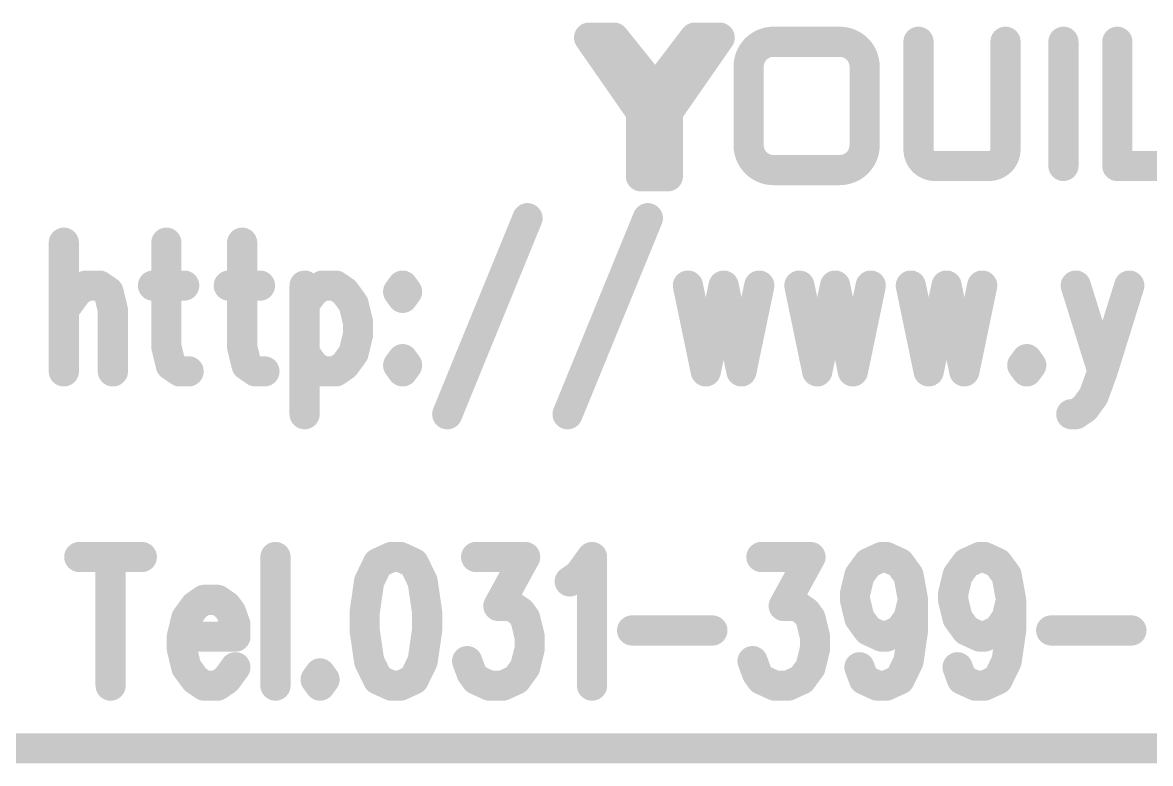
# Model space of a CAD drawing. Extents: x 100 to 144.1, y 93.1 to 144.1.
# Drawn here: x 120.662 to 124.399, y 93.15 to 95.607 of the extents above; entities that cross this region are included whole.
import ezdxf

# ---------------------------------------------------------------- set-up
doc = ezdxf.new("R2010")
doc.units = 0
doc.layers.get('0').update_dxf_attribs({"linetype": 'CONTINUOUS'})
doc.layers.add('MASK-BOTTOM_PHO', color=5, linetype='CONTINUOUS')
doc.layers.add('SILK-BOTTOM_PHO', color=14, linetype='CONTINUOUS')

# ---------------------------------------------------------------- blocks, each defined once
blk = doc.blocks.new('ROUND_1')
at = {"const_width": 0.050038}
blk.add_lwpolyline([(-0.025018, 0, 1), (0.025018, 0, 1)], format="xyb", close=True, dxfattribs=at)

msp = doc.modelspace()

# ---------------------------------------------------------------- linework, layer by layer
at = {"layer": 'MASK-BOTTOM_PHO', "const_width": 0.100076}
for points in [[(122.539252, 95.556578), (122.710956, 95.309436)], [(122.621548, 95.556578), (122.539252, 95.556578)], [(122.543062, 95.555308), (122.61977, 95.555308)], [(122.758962, 95.385128), (122.621548, 95.556578)], [(122.889264, 95.556578), (122.758962, 95.385128)], [(122.80011, 95.309436), (122.971814, 95.556578)], [(122.971814, 95.556578), (122.889264, 95.556578)], [(122.891804, 95.555308), (122.968512, 95.555308)], [(122.57786, 95.52051), (122.640852, 95.52051)], [(122.870214, 95.52051), (122.940064, 95.52051)], [(123.150122, 95.542862), (123.369832, 95.542862)], [(123.63069, 95.542862), (123.63069, 95.185992)], [(123.91898, 95.185992), (123.91898, 95.542862)], [(124.111004, 95.542862), (124.111004, 95.131128)], [(124.289566, 95.542862), (124.289566, 95.131128)], [(122.59691, 95.485458), (122.671078, 95.485458)], [(122.839988, 95.485458), (122.911362, 95.485458)], [(122.612912, 95.45066), (122.68962, 95.45066)], [(122.821954, 95.45066), (122.898662, 95.45066)], [(123.067826, 95.199708), (123.067826, 95.460566)], [(123.452128, 95.460566), (123.452128, 95.199708)], [(122.64771, 95.415862), (122.724418, 95.415862)], [(122.787156, 95.415862), (122.860562, 95.415862)], [(122.671078, 95.38081), (122.844052, 95.38081)], [(122.69724, 95.346012), (122.809762, 95.346012)], [(122.710956, 95.311214), (122.794522, 95.311214)], [(122.710956, 95.309436), (122.710956, 95.096838)], [(122.80011, 95.096838), (122.80011, 95.309436)], [(122.71756, 95.276416), (122.794268, 95.276416)], [(122.71756, 95.241364), (122.794268, 95.241364)], [(122.71756, 95.206566), (122.794268, 95.206566)], [(122.71756, 95.171768), (122.794268, 95.171768)], [(122.71756, 95.136716), (122.794268, 95.136716)], [(123.369832, 95.117412), (123.150122, 95.117412)], [(123.685554, 95.131128), (123.864116, 95.131128)], [(124.289566, 95.131128), (124.550424, 95.131128)], [(122.710956, 95.096838), (122.80011, 95.096838)], [(122.335036, 94.9579), (122.069098, 94.307914)], [(122.733816, 94.9579), (122.467878, 94.307914)], [(120.79859, 94.87662), (120.79859, 94.4499)], [(121.138442, 94.87662), (121.138442, 94.53118)], [(121.389394, 94.87662), (121.389394, 94.53118)], [(120.842786, 94.71406), (120.872504, 94.73438)], [(120.872504, 94.73438), (120.9167, 94.73438)], [(120.9167, 94.73438), (120.946418, 94.71406)], [(121.093992, 94.73438), (121.19737, 94.73438)], [(121.345198, 94.73438), (121.448576, 94.73438)], [(121.596404, 94.73438), (121.596404, 94.307914)], [(121.625868, 94.71406), (121.655332, 94.73438)], [(121.655332, 94.73438), (121.699782, 94.73438)], [(121.699782, 94.73438), (121.729246, 94.71406)], [(121.92127, 94.73438), (121.906538, 94.71406)], [(121.936002, 94.71406), (121.92127, 94.73438)], [(122.866658, 94.73438), (122.92584, 94.4499)], [(122.985022, 94.73438), (122.92584, 94.4499)], [(122.985022, 94.73438), (123.04395, 94.4499)], [(123.103132, 94.73438), (123.04395, 94.4499)], [(123.235974, 94.73438), (123.295156, 94.4499)], [(123.354338, 94.73438), (123.295156, 94.4499)], [(123.354338, 94.73438), (123.413266, 94.4499)], [(123.472448, 94.73438), (123.413266, 94.4499)], [(123.60529, 94.73438), (123.664472, 94.4499)], [(123.723654, 94.73438), (123.664472, 94.4499)], [(123.723654, 94.73438), (123.782582, 94.4499)], [(123.841764, 94.73438), (123.782582, 94.4499)], [(124.151898, 94.73438), (124.240544, 94.4499)], [(124.32919, 94.73438), (124.240544, 94.4499)], [(120.79859, 94.6531), (120.842786, 94.71406)], [(120.946418, 94.71406), (120.96115, 94.6531)], [(121.596404, 94.67342), (121.625868, 94.71406)], [(121.729246, 94.71406), (121.75871, 94.67342)], [(121.906538, 94.71406), (121.92127, 94.69374)], [(121.92127, 94.69374), (121.936002, 94.71406)], [(121.75871, 94.67342), (121.773442, 94.61246)], [(120.96115, 94.6531), (120.96115, 94.4499)], [(121.773442, 94.61246), (121.773442, 94.57182)], [(121.773442, 94.57182), (121.75871, 94.51086)], [(121.138442, 94.53118), (121.153174, 94.47022)], [(121.389394, 94.53118), (121.404126, 94.47022)], [(121.625868, 94.47022), (121.596404, 94.51086)], [(121.75871, 94.51086), (121.729246, 94.47022)], [(121.92127, 94.49054), (121.906538, 94.47022)], [(121.936002, 94.47022), (121.92127, 94.49054)], [(123.989592, 94.49054), (123.974606, 94.47022)], [(124.004324, 94.47022), (123.989592, 94.49054)], [(121.153174, 94.47022), (121.182638, 94.4499)], [(121.182638, 94.4499), (121.212102, 94.4499)], [(121.404126, 94.47022), (121.433844, 94.4499)], [(121.433844, 94.4499), (121.463308, 94.4499)], [(121.655332, 94.4499), (121.625868, 94.47022)], [(121.699782, 94.4499), (121.655332, 94.4499)], [(121.729246, 94.47022), (121.699782, 94.4499)], [(121.906538, 94.47022), (121.92127, 94.4499)], [(121.92127, 94.4499), (121.936002, 94.47022)], [(123.974606, 94.47022), (123.989592, 94.4499)], [(123.989592, 94.4499), (124.004324, 94.47022)], [(124.240544, 94.4499), (124.21108, 94.368874)], [(124.21108, 94.368874), (124.181616, 94.328234)], [(124.181616, 94.328234), (124.151898, 94.307914)], [(124.151898, 94.307914), (124.137166, 94.307914)], [(120.849898, 93.834458), (121.056908, 93.834458)], [(120.95353, 93.834458), (120.95353, 93.407992)], [(121.499884, 93.834458), (121.499884, 93.407992)], [(121.839736, 93.814138), (121.810272, 93.753432)], [(121.884186, 93.834458), (121.839736, 93.814138)], [(121.91365, 93.834458), (121.884186, 93.834458)], [(121.957846, 93.814138), (121.91365, 93.834458)], [(121.987564, 93.753432), (121.957846, 93.814138)], [(122.164856, 93.834458), (122.327162, 93.834458)], [(122.327162, 93.834458), (122.238516, 93.672152)], [(122.504454, 93.773498), (122.548904, 93.834458)], [(122.548904, 93.834458), (122.548904, 93.407992)], [(123.110244, 93.834458), (123.272804, 93.834458)], [(123.272804, 93.834458), (123.184158, 93.672152)], [(123.43511, 93.773498), (123.464828, 93.814138)], [(123.464828, 93.814138), (123.509024, 93.834458)], [(123.509024, 93.834458), (123.523756, 93.834458)], [(123.523756, 93.834458), (123.568206, 93.814138)], [(123.568206, 93.814138), (123.59767, 93.773498)], [(123.76023, 93.773498), (123.789694, 93.814138)], [(123.789694, 93.814138), (123.834144, 93.834458)], [(123.834144, 93.834458), (123.848876, 93.834458)], [(123.848876, 93.834458), (123.893072, 93.814138)], [(123.893072, 93.814138), (123.92279, 93.773498)], [(122.47499, 93.753432), (122.504454, 93.773498)], [(123.420378, 93.712792), (123.43511, 93.773498)], [(123.59767, 93.773498), (123.612402, 93.692472)], [(123.745498, 93.712792), (123.76023, 93.773498)], [(123.92279, 93.773498), (123.937522, 93.692472)], [(121.810272, 93.753432), (121.79554, 93.651832)], [(122.002296, 93.651832), (121.987564, 93.753432)], [(121.263664, 93.692472), (121.2342, 93.672152)], [(121.30786, 93.692472), (121.263664, 93.692472)], [(121.337578, 93.672152), (121.30786, 93.692472)], [(123.420378, 93.692472), (123.420378, 93.712792)], [(123.43511, 93.631512), (123.420378, 93.692472)], [(123.612402, 93.692472), (123.59767, 93.631512)], [(123.612402, 93.692472), (123.612402, 93.590872)], [(123.745498, 93.692472), (123.745498, 93.712792)], [(123.76023, 93.631512), (123.745498, 93.692472)], [(123.937522, 93.692472), (123.92279, 93.631512)], [(123.937522, 93.692472), (123.937522, 93.590872)], [(121.2342, 93.672152), (121.204482, 93.631512)], [(121.35231, 93.651832), (121.337578, 93.672152)], [(121.367042, 93.611192), (121.35231, 93.651832)], [(121.79554, 93.651832), (121.79554, 93.590872)], [(122.002296, 93.590872), (122.002296, 93.651832)], [(122.238516, 93.672152), (122.282966, 93.672152)], [(122.282966, 93.672152), (122.31243, 93.651832)], [(122.31243, 93.651832), (122.327162, 93.631512)], [(123.184158, 93.672152), (123.228354, 93.672152)], [(123.228354, 93.672152), (123.258072, 93.651832)], [(123.258072, 93.651832), (123.272804, 93.631512)], [(121.204482, 93.631512), (121.18975, 93.570552)], [(122.327162, 93.631512), (122.342148, 93.570552)], [(123.272804, 93.631512), (123.287536, 93.570552)], [(123.464828, 93.590872), (123.43511, 93.631512)], [(123.59767, 93.631512), (123.568206, 93.590872)], [(123.789694, 93.590872), (123.76023, 93.631512)], [(123.92279, 93.631512), (123.893072, 93.590872)], [(121.367042, 93.570552), (121.367042, 93.611192)], [(121.79554, 93.590872), (121.810272, 93.489272)], [(121.987564, 93.489272), (122.002296, 93.590872)], [(122.681746, 93.590872), (122.947684, 93.590872)], [(123.509024, 93.570552), (123.464828, 93.590872)], [(123.568206, 93.590872), (123.523756, 93.570552)], [(123.612402, 93.590872), (123.59767, 93.489272)], [(123.834144, 93.570552), (123.789694, 93.590872)], [(123.893072, 93.590872), (123.848876, 93.570552)], [(123.937522, 93.590872), (123.92279, 93.489272)], [(124.070364, 93.590872), (124.336302, 93.590872)], [(121.18975, 93.570552), (121.367042, 93.570552)], [(121.18975, 93.570552), (121.18975, 93.529912)], [(122.342148, 93.570552), (122.342148, 93.529912)], [(123.287536, 93.570552), (123.287536, 93.529912)], [(123.523756, 93.570552), (123.509024, 93.570552)], [(123.848876, 93.570552), (123.834144, 93.570552)], [(121.18975, 93.529912), (121.204482, 93.468952)], [(122.342148, 93.529912), (122.327162, 93.468952)], [(123.287536, 93.529912), (123.272804, 93.468952)], [(121.204482, 93.468952), (121.2342, 93.428312)], [(121.337578, 93.428312), (121.367042, 93.468952)], [(121.810272, 93.489272), (121.839736, 93.428312)], [(121.957846, 93.428312), (121.987564, 93.489272)], [(122.150124, 93.448632), (122.135138, 93.489272)], [(122.327162, 93.468952), (122.297698, 93.428312)], [(123.095512, 93.448632), (123.08078, 93.489272)], [(123.272804, 93.468952), (123.243086, 93.428312)], [(123.450096, 93.428312), (123.43511, 93.468952)], [(123.59767, 93.489272), (123.568206, 93.428312)], [(123.774962, 93.428312), (123.76023, 93.468952)], [(123.92279, 93.489272), (123.893072, 93.428312)], [(121.2342, 93.428312), (121.263664, 93.407992)], [(121.30786, 93.407992), (121.337578, 93.428312)], [(121.647712, 93.448632), (121.63298, 93.428312)], [(121.63298, 93.428312), (121.647712, 93.407992)], [(121.662444, 93.428312), (121.647712, 93.448632)], [(121.647712, 93.407992), (121.662444, 93.428312)], [(121.839736, 93.428312), (121.884186, 93.407992)], [(121.91365, 93.407992), (121.957846, 93.428312)], [(122.164856, 93.428312), (122.150124, 93.448632)], [(122.209052, 93.407992), (122.164856, 93.428312)], [(122.297698, 93.428312), (122.253502, 93.407992)], [(123.110244, 93.428312), (123.095512, 93.448632)], [(123.15444, 93.407992), (123.110244, 93.428312)], [(123.243086, 93.428312), (123.19889, 93.407992)], [(123.494292, 93.407992), (123.450096, 93.428312)], [(123.568206, 93.428312), (123.523756, 93.407992)], [(123.819412, 93.407992), (123.774962, 93.428312)], [(123.893072, 93.428312), (123.848876, 93.407992)], [(121.263664, 93.407992), (121.30786, 93.407992)], [(121.884186, 93.407992), (121.91365, 93.407992)], [(122.253502, 93.407992), (122.209052, 93.407992)], [(123.19889, 93.407992), (123.15444, 93.407992)], [(123.523756, 93.407992), (123.494292, 93.407992)], [(123.848876, 93.407992), (123.819412, 93.407992)], [(100.374958, 93.199966), (127.674878, 93.199966)]]:
    msp.add_lwpolyline(points, dxfattribs=at)
for points in [[(123.150122, 95.542862, 0.4142136), (123.067826, 95.460566)], [(123.452128, 95.460566, 0.4142136), (123.369832, 95.542862)], [(123.067826, 95.199708, 0.4142136), (123.150122, 95.117412)], [(123.369832, 95.117412, 0.4142136), (123.452128, 95.199708)], [(123.63069, 95.185992, 0.4142136), (123.685554, 95.131128)], [(123.864116, 95.131128, 0.4142136), (123.91898, 95.185992)]]:
    msp.add_lwpolyline(points, format="xyb", dxfattribs=at)
at = {"layer": 'SILK-BOTTOM_PHO', "const_width": 0.100076}
for points in [[(122.539252, 95.556578), (122.710956, 95.309436)], [(122.621548, 95.556578), (122.539252, 95.556578)], [(122.543062, 95.555308), (122.61977, 95.555308)], [(122.758962, 95.385128), (122.621548, 95.556578)], [(122.889264, 95.556578), (122.758962, 95.385128)], [(122.80011, 95.309436), (122.971814, 95.556578)], [(122.971814, 95.556578), (122.889264, 95.556578)], [(122.891804, 95.555308), (122.968512, 95.555308)], [(122.57786, 95.52051), (122.640852, 95.52051)], [(122.870214, 95.52051), (122.940064, 95.52051)], [(123.150122, 95.542862), (123.369832, 95.542862)], [(123.63069, 95.542862), (123.63069, 95.185992)], [(123.91898, 95.185992), (123.91898, 95.542862)], [(124.111004, 95.542862), (124.111004, 95.131128)], [(124.289566, 95.542862), (124.289566, 95.131128)], [(122.59691, 95.485458), (122.671078, 95.485458)], [(122.839988, 95.485458), (122.911362, 95.485458)], [(122.612912, 95.45066), (122.68962, 95.45066)], [(122.821954, 95.45066), (122.898662, 95.45066)], [(123.067826, 95.199708), (123.067826, 95.460566)], [(123.452128, 95.460566), (123.452128, 95.199708)], [(122.64771, 95.415862), (122.724418, 95.415862)], [(122.787156, 95.415862), (122.860562, 95.415862)], [(122.671078, 95.38081), (122.844052, 95.38081)], [(122.69724, 95.346012), (122.809762, 95.346012)], [(122.710956, 95.311214), (122.794522, 95.311214)], [(122.710956, 95.309436), (122.710956, 95.096838)], [(122.80011, 95.096838), (122.80011, 95.309436)], [(122.71756, 95.276416), (122.794268, 95.276416)], [(122.71756, 95.241364), (122.794268, 95.241364)], [(122.71756, 95.206566), (122.794268, 95.206566)], [(122.71756, 95.171768), (122.794268, 95.171768)], [(122.71756, 95.136716), (122.794268, 95.136716)], [(123.369832, 95.117412), (123.150122, 95.117412)], [(123.685554, 95.131128), (123.864116, 95.131128)], [(124.289566, 95.131128), (124.550424, 95.131128)], [(122.710956, 95.096838), (122.80011, 95.096838)], [(122.335036, 94.9579), (122.069098, 94.307914)], [(122.733816, 94.9579), (122.467878, 94.307914)], [(120.79859, 94.87662), (120.79859, 94.4499)], [(121.138442, 94.87662), (121.138442, 94.53118)], [(121.389394, 94.87662), (121.389394, 94.53118)], [(120.842786, 94.71406), (120.872504, 94.73438)], [(120.872504, 94.73438), (120.9167, 94.73438)], [(120.9167, 94.73438), (120.946418, 94.71406)], [(121.093992, 94.73438), (121.19737, 94.73438)], [(121.345198, 94.73438), (121.448576, 94.73438)], [(121.596404, 94.73438), (121.596404, 94.307914)], [(121.625868, 94.71406), (121.655332, 94.73438)], [(121.655332, 94.73438), (121.699782, 94.73438)], [(121.699782, 94.73438), (121.729246, 94.71406)], [(121.92127, 94.73438), (121.906538, 94.71406)], [(121.936002, 94.71406), (121.92127, 94.73438)], [(122.866658, 94.73438), (122.92584, 94.4499)], [(122.985022, 94.73438), (122.92584, 94.4499)], [(122.985022, 94.73438), (123.04395, 94.4499)], [(123.103132, 94.73438), (123.04395, 94.4499)], [(123.235974, 94.73438), (123.295156, 94.4499)], [(123.354338, 94.73438), (123.295156, 94.4499)], [(123.354338, 94.73438), (123.413266, 94.4499)], [(123.472448, 94.73438), (123.413266, 94.4499)], [(123.60529, 94.73438), (123.664472, 94.4499)], [(123.723654, 94.73438), (123.664472, 94.4499)], [(123.723654, 94.73438), (123.782582, 94.4499)], [(123.841764, 94.73438), (123.782582, 94.4499)], [(124.151898, 94.73438), (124.240544, 94.4499)], [(124.32919, 94.73438), (124.240544, 94.4499)], [(120.79859, 94.6531), (120.842786, 94.71406)], [(120.946418, 94.71406), (120.96115, 94.6531)], [(121.596404, 94.67342), (121.625868, 94.71406)], [(121.729246, 94.71406), (121.75871, 94.67342)], [(121.906538, 94.71406), (121.92127, 94.69374)], [(121.92127, 94.69374), (121.936002, 94.71406)], [(121.75871, 94.67342), (121.773442, 94.61246)], [(120.96115, 94.6531), (120.96115, 94.4499)], [(121.773442, 94.61246), (121.773442, 94.57182)], [(121.773442, 94.57182), (121.75871, 94.51086)], [(121.138442, 94.53118), (121.153174, 94.47022)], [(121.389394, 94.53118), (121.404126, 94.47022)], [(121.625868, 94.47022), (121.596404, 94.51086)], [(121.75871, 94.51086), (121.729246, 94.47022)], [(121.92127, 94.49054), (121.906538, 94.47022)], [(121.936002, 94.47022), (121.92127, 94.49054)], [(123.989592, 94.49054), (123.974606, 94.47022)], [(124.004324, 94.47022), (123.989592, 94.49054)], [(121.153174, 94.47022), (121.182638, 94.4499)], [(121.182638, 94.4499), (121.212102, 94.4499)], [(121.404126, 94.47022), (121.433844, 94.4499)], [(121.433844, 94.4499), (121.463308, 94.4499)], [(121.655332, 94.4499), (121.625868, 94.47022)], [(121.699782, 94.4499), (121.655332, 94.4499)], [(121.729246, 94.47022), (121.699782, 94.4499)], [(121.906538, 94.47022), (121.92127, 94.4499)], [(121.92127, 94.4499), (121.936002, 94.47022)], [(123.974606, 94.47022), (123.989592, 94.4499)], [(123.989592, 94.4499), (124.004324, 94.47022)], [(124.240544, 94.4499), (124.21108, 94.368874)], [(124.21108, 94.368874), (124.181616, 94.328234)], [(124.181616, 94.328234), (124.151898, 94.307914)], [(124.151898, 94.307914), (124.137166, 94.307914)], [(120.849898, 93.834458), (121.056908, 93.834458)], [(120.95353, 93.834458), (120.95353, 93.407992)], [(121.499884, 93.834458), (121.499884, 93.407992)], [(121.839736, 93.814138), (121.810272, 93.753432)], [(121.884186, 93.834458), (121.839736, 93.814138)], [(121.91365, 93.834458), (121.884186, 93.834458)], [(121.957846, 93.814138), (121.91365, 93.834458)], [(121.987564, 93.753432), (121.957846, 93.814138)], [(122.164856, 93.834458), (122.327162, 93.834458)], [(122.327162, 93.834458), (122.238516, 93.672152)], [(122.504454, 93.773498), (122.548904, 93.834458)], [(122.548904, 93.834458), (122.548904, 93.407992)], [(123.110244, 93.834458), (123.272804, 93.834458)], [(123.272804, 93.834458), (123.184158, 93.672152)], [(123.43511, 93.773498), (123.464828, 93.814138)], [(123.464828, 93.814138), (123.509024, 93.834458)], [(123.509024, 93.834458), (123.523756, 93.834458)], [(123.523756, 93.834458), (123.568206, 93.814138)], [(123.568206, 93.814138), (123.59767, 93.773498)], [(123.76023, 93.773498), (123.789694, 93.814138)], [(123.789694, 93.814138), (123.834144, 93.834458)], [(123.834144, 93.834458), (123.848876, 93.834458)], [(123.848876, 93.834458), (123.893072, 93.814138)], [(123.893072, 93.814138), (123.92279, 93.773498)], [(122.47499, 93.753432), (122.504454, 93.773498)], [(123.420378, 93.712792), (123.43511, 93.773498)], [(123.59767, 93.773498), (123.612402, 93.692472)], [(123.745498, 93.712792), (123.76023, 93.773498)], [(123.92279, 93.773498), (123.937522, 93.692472)], [(121.810272, 93.753432), (121.79554, 93.651832)], [(122.002296, 93.651832), (121.987564, 93.753432)], [(121.263664, 93.692472), (121.2342, 93.672152)], [(121.30786, 93.692472), (121.263664, 93.692472)], [(121.337578, 93.672152), (121.30786, 93.692472)], [(123.420378, 93.692472), (123.420378, 93.712792)], [(123.43511, 93.631512), (123.420378, 93.692472)], [(123.612402, 93.692472), (123.59767, 93.631512)], [(123.612402, 93.692472), (123.612402, 93.590872)], [(123.745498, 93.692472), (123.745498, 93.712792)], [(123.76023, 93.631512), (123.745498, 93.692472)], [(123.937522, 93.692472), (123.92279, 93.631512)], [(123.937522, 93.692472), (123.937522, 93.590872)], [(121.2342, 93.672152), (121.204482, 93.631512)], [(121.35231, 93.651832), (121.337578, 93.672152)], [(121.367042, 93.611192), (121.35231, 93.651832)], [(121.79554, 93.651832), (121.79554, 93.590872)], [(122.002296, 93.590872), (122.002296, 93.651832)], [(122.238516, 93.672152), (122.282966, 93.672152)], [(122.282966, 93.672152), (122.31243, 93.651832)], [(122.31243, 93.651832), (122.327162, 93.631512)], [(123.184158, 93.672152), (123.228354, 93.672152)], [(123.228354, 93.672152), (123.258072, 93.651832)], [(123.258072, 93.651832), (123.272804, 93.631512)], [(121.204482, 93.631512), (121.18975, 93.570552)], [(122.327162, 93.631512), (122.342148, 93.570552)], [(123.272804, 93.631512), (123.287536, 93.570552)], [(123.464828, 93.590872), (123.43511, 93.631512)], [(123.59767, 93.631512), (123.568206, 93.590872)], [(123.789694, 93.590872), (123.76023, 93.631512)], [(123.92279, 93.631512), (123.893072, 93.590872)], [(121.367042, 93.570552), (121.367042, 93.611192)], [(121.79554, 93.590872), (121.810272, 93.489272)], [(121.987564, 93.489272), (122.002296, 93.590872)], [(122.681746, 93.590872), (122.947684, 93.590872)], [(123.509024, 93.570552), (123.464828, 93.590872)], [(123.568206, 93.590872), (123.523756, 93.570552)], [(123.612402, 93.590872), (123.59767, 93.489272)], [(123.834144, 93.570552), (123.789694, 93.590872)], [(123.893072, 93.590872), (123.848876, 93.570552)], [(123.937522, 93.590872), (123.92279, 93.489272)], [(124.070364, 93.590872), (124.336302, 93.590872)], [(121.18975, 93.570552), (121.367042, 93.570552)], [(121.18975, 93.570552), (121.18975, 93.529912)], [(122.342148, 93.570552), (122.342148, 93.529912)], [(123.287536, 93.570552), (123.287536, 93.529912)], [(123.523756, 93.570552), (123.509024, 93.570552)], [(123.848876, 93.570552), (123.834144, 93.570552)], [(121.18975, 93.529912), (121.204482, 93.468952)], [(122.342148, 93.529912), (122.327162, 93.468952)], [(123.287536, 93.529912), (123.272804, 93.468952)], [(121.204482, 93.468952), (121.2342, 93.428312)], [(121.337578, 93.428312), (121.367042, 93.468952)], [(121.810272, 93.489272), (121.839736, 93.428312)], [(121.957846, 93.428312), (121.987564, 93.489272)], [(122.150124, 93.448632), (122.135138, 93.489272)], [(122.327162, 93.468952), (122.297698, 93.428312)], [(123.095512, 93.448632), (123.08078, 93.489272)], [(123.272804, 93.468952), (123.243086, 93.428312)], [(123.450096, 93.428312), (123.43511, 93.468952)], [(123.59767, 93.489272), (123.568206, 93.428312)], [(123.774962, 93.428312), (123.76023, 93.468952)], [(123.92279, 93.489272), (123.893072, 93.428312)], [(121.2342, 93.428312), (121.263664, 93.407992)], [(121.30786, 93.407992), (121.337578, 93.428312)], [(121.647712, 93.448632), (121.63298, 93.428312)], [(121.63298, 93.428312), (121.647712, 93.407992)], [(121.662444, 93.428312), (121.647712, 93.448632)], [(121.647712, 93.407992), (121.662444, 93.428312)], [(121.839736, 93.428312), (121.884186, 93.407992)], [(121.91365, 93.407992), (121.957846, 93.428312)], [(122.164856, 93.428312), (122.150124, 93.448632)], [(122.209052, 93.407992), (122.164856, 93.428312)], [(122.297698, 93.428312), (122.253502, 93.407992)], [(123.110244, 93.428312), (123.095512, 93.448632)], [(123.15444, 93.407992), (123.110244, 93.428312)], [(123.243086, 93.428312), (123.19889, 93.407992)], [(123.494292, 93.407992), (123.450096, 93.428312)], [(123.568206, 93.428312), (123.523756, 93.407992)], [(123.819412, 93.407992), (123.774962, 93.428312)], [(123.893072, 93.428312), (123.848876, 93.407992)], [(121.263664, 93.407992), (121.30786, 93.407992)], [(121.884186, 93.407992), (121.91365, 93.407992)], [(122.253502, 93.407992), (122.209052, 93.407992)], [(123.19889, 93.407992), (123.15444, 93.407992)], [(123.523756, 93.407992), (123.494292, 93.407992)], [(123.848876, 93.407992), (123.819412, 93.407992)], [(100.374958, 93.199966), (127.674878, 93.199966)]]:
    msp.add_lwpolyline(points, dxfattribs=at)
for points in [[(123.150122, 95.542862, 0.4142136), (123.067826, 95.460566)], [(123.452128, 95.460566, 0.4142136), (123.369832, 95.542862)], [(123.067826, 95.199708, 0.4142136), (123.150122, 95.117412)], [(123.369832, 95.117412, 0.4142136), (123.452128, 95.199708)], [(123.63069, 95.185992, 0.4142136), (123.685554, 95.131128)], [(123.864116, 95.131128, 0.4142136), (123.91898, 95.185992)]]:
    msp.add_lwpolyline(points, format="xyb", dxfattribs=at)

# ---------------------------------------------------------------- block references
at = {"layer": 'MASK-BOTTOM_PHO'}
for p in [(122.539252, 95.556578), (122.539252, 95.556578), (122.543062, 95.555308), (122.61977, 95.555308), (122.621548, 95.556578), (122.889264, 95.556578), (122.891804, 95.555308), (122.968512, 95.555308), (122.971814, 95.556578), (122.57786, 95.52051), (122.640852, 95.52051), (122.870214, 95.52051), (122.940064, 95.52051), (123.150122, 95.542862), (123.150122, 95.542862), (123.369832, 95.542862), (123.369832, 95.542862), (123.63069, 95.542862), (123.91898, 95.542862), (124.111004, 95.542862), (124.289566, 95.542862), (122.59691, 95.485458), (122.671078, 95.485458), (122.839988, 95.485458), (122.911362, 95.485458), (122.612912, 95.45066), (122.68962, 95.45066), (122.821954, 95.45066), (122.898662, 95.45066), (123.067826, 95.460566), (123.067826, 95.460566), (123.452128, 95.460566), (123.452128, 95.460566), (122.64771, 95.415862), (122.724418, 95.415862), (122.787156, 95.415862), (122.860562, 95.415862), (122.671078, 95.38081), (122.758962, 95.385128), (122.844052, 95.38081), (122.69724, 95.346012), (122.809762, 95.346012), (122.710956, 95.311214), (122.710956, 95.309436), (122.794522, 95.311214), (122.80011, 95.309436), (122.71756, 95.276416), (122.794268, 95.276416), (122.71756, 95.241364), (122.794268, 95.241364), (122.71756, 95.206566), (122.794268, 95.206566), (123.067826, 95.199708), (123.067826, 95.199708), (123.452128, 95.199708), (123.452128, 95.199708), (123.63069, 95.185992), (123.63069, 95.185992), (123.91898, 95.185992), (123.91898, 95.185992), (122.71756, 95.171768), (122.794268, 95.171768), (122.71756, 95.136716), (122.794268, 95.136716), (123.150122, 95.117412), (123.150122, 95.117412), (123.369832, 95.117412), (123.369832, 95.117412), (123.685554, 95.131128), (123.685554, 95.131128), (123.864116, 95.131128), (123.864116, 95.131128), (124.111004, 95.131128), (124.289566, 95.131128), (122.710956, 95.096838), (122.80011, 95.096838), (122.335036, 94.9579), (122.733816, 94.9579), (120.79859, 94.87662), (121.138442, 94.87662), (121.389394, 94.87662), (120.872504, 94.73438), (120.9167, 94.73438), (121.093992, 94.73438), (121.19737, 94.73438), (121.345198, 94.73438), (121.448576, 94.73438), (121.596404, 94.73438), (121.655332, 94.73438), (121.699782, 94.73438), (121.92127, 94.73438), (121.92127, 94.73438), (122.866658, 94.73438), (122.985022, 94.73438), (122.985022, 94.73438), (123.103132, 94.73438), (123.235974, 94.73438), (123.354338, 94.73438), (123.354338, 94.73438), (123.472448, 94.73438), (123.60529, 94.73438), (123.723654, 94.73438), (123.723654, 94.73438), (123.841764, 94.73438), (124.151898, 94.73438), (124.32919, 94.73438), (120.842786, 94.71406), (120.946418, 94.71406), (121.625868, 94.71406), (121.729246, 94.71406), (121.906538, 94.71406), (121.936002, 94.71406), (121.596404, 94.67342), (121.75871, 94.67342), (121.92127, 94.69374), (120.79859, 94.6531), (120.96115, 94.6531), (121.773442, 94.61246), (121.773442, 94.57182), (121.138442, 94.53118), (121.389394, 94.53118), (121.596404, 94.51086), (121.75871, 94.51086), (121.92127, 94.49054), (121.92127, 94.49054), (123.989592, 94.49054), (123.989592, 94.49054), (120.79859, 94.4499), (120.96115, 94.4499), (121.153174, 94.47022), (121.182638, 94.4499), (121.212102, 94.4499), (121.404126, 94.47022), (121.433844, 94.4499), (121.463308, 94.4499), (121.625868, 94.47022), (121.655332, 94.4499), (121.699782, 94.4499), (121.729246, 94.47022), (121.906538, 94.47022), (121.92127, 94.4499), (121.936002, 94.47022), (122.92584, 94.4499), (122.92584, 94.4499), (123.04395, 94.4499), (123.04395, 94.4499), (123.295156, 94.4499), (123.295156, 94.4499), (123.413266, 94.4499), (123.413266, 94.4499), (123.664472, 94.4499), (123.664472, 94.4499), (123.782582, 94.4499), (123.782582, 94.4499), (123.974606, 94.47022), (123.989592, 94.4499), (124.004324, 94.47022), (124.240544, 94.4499), (124.240544, 94.4499), (124.21108, 94.368874), (124.181616, 94.328234), (121.596404, 94.307914), (122.069098, 94.307914), (122.467878, 94.307914), (124.137166, 94.307914), (124.151898, 94.307914), (120.849898, 93.834458), (120.95353, 93.834458), (121.056908, 93.834458), (121.499884, 93.834458), (121.839736, 93.814138), (121.884186, 93.834458), (121.884186, 93.834458), (121.91365, 93.834458), (121.957846, 93.814138), (122.164856, 93.834458), (122.327162, 93.834458), (122.548904, 93.834458), (123.110244, 93.834458), (123.272804, 93.834458), (123.464828, 93.814138), (123.509024, 93.834458), (123.523756, 93.834458), (123.568206, 93.814138), (123.789694, 93.814138), (123.834144, 93.834458), (123.848876, 93.834458), (123.893072, 93.814138), (122.504454, 93.773498), (122.504454, 93.773498), (123.43511, 93.773498), (123.43511, 93.773498), (123.59767, 93.773498), (123.59767, 93.773498), (123.76023, 93.773498), (123.76023, 93.773498), (123.92279, 93.773498), (123.92279, 93.773498), (121.810272, 93.753432), (121.987564, 93.753432), (122.47499, 93.753432), (121.263664, 93.692472), (121.30786, 93.692472), (123.420378, 93.712792), (123.420378, 93.692472), (123.612402, 93.692472), (123.612402, 93.692472), (123.745498, 93.712792), (123.745498, 93.692472), (123.937522, 93.692472), (123.937522, 93.692472), (121.2342, 93.672152), (121.337578, 93.672152), (121.35231, 93.651832), (121.79554, 93.651832), (122.002296, 93.651832), (122.238516, 93.672152), (122.282966, 93.672152), (122.31243, 93.651832), (123.184158, 93.672152), (123.228354, 93.672152), (123.258072, 93.651832), (121.204482, 93.631512), (122.327162, 93.631512), (123.272804, 93.631512), (123.43511, 93.631512), (123.59767, 93.631512), (123.76023, 93.631512), (123.92279, 93.631512), (121.367042, 93.611192), (121.79554, 93.590872), (122.002296, 93.590872), (122.681746, 93.590872), (122.947684, 93.590872), (123.464828, 93.590872), (123.568206, 93.590872), (123.612402, 93.590872), (123.789694, 93.590872), (123.893072, 93.590872), (123.937522, 93.590872), (124.070364, 93.590872), (124.336302, 93.590872), (121.18975, 93.570552), (121.18975, 93.570552), (121.367042, 93.570552), (122.342148, 93.570552), (123.287536, 93.570552), (123.509024, 93.570552), (123.523756, 93.570552), (123.834144, 93.570552), (123.848876, 93.570552), (121.18975, 93.529912), (122.342148, 93.529912), (123.287536, 93.529912), (121.204482, 93.468952), (121.367042, 93.468952), (121.810272, 93.489272), (121.987564, 93.489272), (122.135138, 93.489272), (122.327162, 93.468952), (123.08078, 93.489272), (123.272804, 93.468952), (123.43511, 93.468952), (123.59767, 93.489272), (123.76023, 93.468952), (123.92279, 93.489272), (121.2342, 93.428312), (121.337578, 93.428312), (121.63298, 93.428312), (121.647712, 93.448632), (121.647712, 93.448632), (121.662444, 93.428312), (121.839736, 93.428312), (121.957846, 93.428312), (122.150124, 93.448632), (122.164856, 93.428312), (122.297698, 93.428312), (123.095512, 93.448632), (123.110244, 93.428312), (123.243086, 93.428312), (123.450096, 93.428312), (123.568206, 93.428312), (123.774962, 93.428312), (123.893072, 93.428312), (120.95353, 93.407992), (121.263664, 93.407992), (121.30786, 93.407992), (121.499884, 93.407992), (121.647712, 93.407992), (121.884186, 93.407992), (121.91365, 93.407992), (122.209052, 93.407992), (122.253502, 93.407992), (122.548904, 93.407992), (123.15444, 93.407992), (123.19889, 93.407992), (123.494292, 93.407992), (123.523756, 93.407992), (123.819412, 93.407992), (123.848876, 93.407992)]:
    msp.add_blockref('ROUND_1', p, dxfattribs=at)
at = {"layer": 'SILK-BOTTOM_PHO'}
for p in [(122.539252, 95.556578), (122.539252, 95.556578), (122.543062, 95.555308), (122.61977, 95.555308), (122.621548, 95.556578), (122.889264, 95.556578), (122.891804, 95.555308), (122.968512, 95.555308), (122.971814, 95.556578), (122.57786, 95.52051), (122.640852, 95.52051), (122.870214, 95.52051), (122.940064, 95.52051), (123.150122, 95.542862), (123.150122, 95.542862), (123.369832, 95.542862), (123.369832, 95.542862), (123.63069, 95.542862), (123.91898, 95.542862), (124.111004, 95.542862), (124.289566, 95.542862), (122.59691, 95.485458), (122.671078, 95.485458), (122.839988, 95.485458), (122.911362, 95.485458), (122.612912, 95.45066), (122.68962, 95.45066), (122.821954, 95.45066), (122.898662, 95.45066), (123.067826, 95.460566), (123.067826, 95.460566), (123.452128, 95.460566), (123.452128, 95.460566), (122.64771, 95.415862), (122.724418, 95.415862), (122.787156, 95.415862), (122.860562, 95.415862), (122.671078, 95.38081), (122.758962, 95.385128), (122.844052, 95.38081), (122.69724, 95.346012), (122.809762, 95.346012), (122.710956, 95.311214), (122.710956, 95.309436), (122.794522, 95.311214), (122.80011, 95.309436), (122.71756, 95.276416), (122.794268, 95.276416), (122.71756, 95.241364), (122.794268, 95.241364), (122.71756, 95.206566), (122.794268, 95.206566), (123.067826, 95.199708), (123.067826, 95.199708), (123.452128, 95.199708), (123.452128, 95.199708), (123.63069, 95.185992), (123.63069, 95.185992), (123.91898, 95.185992), (123.91898, 95.185992), (122.71756, 95.171768), (122.794268, 95.171768), (122.71756, 95.136716), (122.794268, 95.136716), (123.150122, 95.117412), (123.150122, 95.117412), (123.369832, 95.117412), (123.369832, 95.117412), (123.685554, 95.131128), (123.685554, 95.131128), (123.864116, 95.131128), (123.864116, 95.131128), (124.111004, 95.131128), (124.289566, 95.131128), (122.710956, 95.096838), (122.80011, 95.096838), (122.335036, 94.9579), (122.733816, 94.9579), (120.79859, 94.87662), (121.138442, 94.87662), (121.389394, 94.87662), (120.872504, 94.73438), (120.9167, 94.73438), (121.093992, 94.73438), (121.19737, 94.73438), (121.345198, 94.73438), (121.448576, 94.73438), (121.596404, 94.73438), (121.655332, 94.73438), (121.699782, 94.73438), (121.92127, 94.73438), (121.92127, 94.73438), (122.866658, 94.73438), (122.985022, 94.73438), (122.985022, 94.73438), (123.103132, 94.73438), (123.235974, 94.73438), (123.354338, 94.73438), (123.354338, 94.73438), (123.472448, 94.73438), (123.60529, 94.73438), (123.723654, 94.73438), (123.723654, 94.73438), (123.841764, 94.73438), (124.151898, 94.73438), (124.32919, 94.73438), (120.842786, 94.71406), (120.946418, 94.71406), (121.625868, 94.71406), (121.729246, 94.71406), (121.906538, 94.71406), (121.936002, 94.71406), (121.596404, 94.67342), (121.75871, 94.67342), (121.92127, 94.69374), (120.79859, 94.6531), (120.96115, 94.6531), (121.773442, 94.61246), (121.773442, 94.57182), (121.138442, 94.53118), (121.389394, 94.53118), (121.596404, 94.51086), (121.75871, 94.51086), (121.92127, 94.49054), (121.92127, 94.49054), (123.989592, 94.49054), (123.989592, 94.49054), (120.79859, 94.4499), (120.96115, 94.4499), (121.153174, 94.47022), (121.182638, 94.4499), (121.212102, 94.4499), (121.404126, 94.47022), (121.433844, 94.4499), (121.463308, 94.4499), (121.625868, 94.47022), (121.655332, 94.4499), (121.699782, 94.4499), (121.729246, 94.47022), (121.906538, 94.47022), (121.92127, 94.4499), (121.936002, 94.47022), (122.92584, 94.4499), (122.92584, 94.4499), (123.04395, 94.4499), (123.04395, 94.4499), (123.295156, 94.4499), (123.295156, 94.4499), (123.413266, 94.4499), (123.413266, 94.4499), (123.664472, 94.4499), (123.664472, 94.4499), (123.782582, 94.4499), (123.782582, 94.4499), (123.974606, 94.47022), (123.989592, 94.4499), (124.004324, 94.47022), (124.240544, 94.4499), (124.240544, 94.4499), (124.21108, 94.368874), (124.181616, 94.328234), (121.596404, 94.307914), (122.069098, 94.307914), (122.467878, 94.307914), (124.137166, 94.307914), (124.151898, 94.307914), (120.849898, 93.834458), (120.95353, 93.834458), (121.056908, 93.834458), (121.499884, 93.834458), (121.839736, 93.814138), (121.884186, 93.834458), (121.884186, 93.834458), (121.91365, 93.834458), (121.957846, 93.814138), (122.164856, 93.834458), (122.327162, 93.834458), (122.548904, 93.834458), (123.110244, 93.834458), (123.272804, 93.834458), (123.464828, 93.814138), (123.509024, 93.834458), (123.523756, 93.834458), (123.568206, 93.814138), (123.789694, 93.814138), (123.834144, 93.834458), (123.848876, 93.834458), (123.893072, 93.814138), (122.504454, 93.773498), (122.504454, 93.773498), (123.43511, 93.773498), (123.43511, 93.773498), (123.59767, 93.773498), (123.59767, 93.773498), (123.76023, 93.773498), (123.76023, 93.773498), (123.92279, 93.773498), (123.92279, 93.773498), (121.810272, 93.753432), (121.987564, 93.753432), (122.47499, 93.753432), (121.263664, 93.692472), (121.30786, 93.692472), (123.420378, 93.712792), (123.420378, 93.692472), (123.612402, 93.692472), (123.612402, 93.692472), (123.745498, 93.712792), (123.745498, 93.692472), (123.937522, 93.692472), (123.937522, 93.692472), (121.2342, 93.672152), (121.337578, 93.672152), (121.35231, 93.651832), (121.79554, 93.651832), (122.002296, 93.651832), (122.238516, 93.672152), (122.282966, 93.672152), (122.31243, 93.651832), (123.184158, 93.672152), (123.228354, 93.672152), (123.258072, 93.651832), (121.204482, 93.631512), (122.327162, 93.631512), (123.272804, 93.631512), (123.43511, 93.631512), (123.59767, 93.631512), (123.76023, 93.631512), (123.92279, 93.631512), (121.367042, 93.611192), (121.79554, 93.590872), (122.002296, 93.590872), (122.681746, 93.590872), (122.947684, 93.590872), (123.464828, 93.590872), (123.568206, 93.590872), (123.612402, 93.590872), (123.789694, 93.590872), (123.893072, 93.590872), (123.937522, 93.590872), (124.070364, 93.590872), (124.336302, 93.590872), (121.18975, 93.570552), (121.18975, 93.570552), (121.367042, 93.570552), (122.342148, 93.570552), (123.287536, 93.570552), (123.509024, 93.570552), (123.523756, 93.570552), (123.834144, 93.570552), (123.848876, 93.570552), (121.18975, 93.529912), (122.342148, 93.529912), (123.287536, 93.529912), (121.204482, 93.468952), (121.367042, 93.468952), (121.810272, 93.489272), (121.987564, 93.489272), (122.135138, 93.489272), (122.327162, 93.468952), (123.08078, 93.489272), (123.272804, 93.468952), (123.43511, 93.468952), (123.59767, 93.489272), (123.76023, 93.468952), (123.92279, 93.489272), (121.2342, 93.428312), (121.337578, 93.428312), (121.63298, 93.428312), (121.647712, 93.448632), (121.647712, 93.448632), (121.662444, 93.428312), (121.839736, 93.428312), (121.957846, 93.428312), (122.150124, 93.448632), (122.164856, 93.428312), (122.297698, 93.428312), (123.095512, 93.448632), (123.110244, 93.428312), (123.243086, 93.428312), (123.450096, 93.428312), (123.568206, 93.428312), (123.774962, 93.428312), (123.893072, 93.428312), (120.95353, 93.407992), (121.263664, 93.407992), (121.30786, 93.407992), (121.499884, 93.407992), (121.647712, 93.407992), (121.884186, 93.407992), (121.91365, 93.407992), (122.209052, 93.407992), (122.253502, 93.407992), (122.548904, 93.407992), (123.15444, 93.407992), (123.19889, 93.407992), (123.494292, 93.407992), (123.523756, 93.407992), (123.819412, 93.407992), (123.848876, 93.407992)]:
    msp.add_blockref('ROUND_1', p, dxfattribs=at)

doc.saveas('drawing.dxf')
